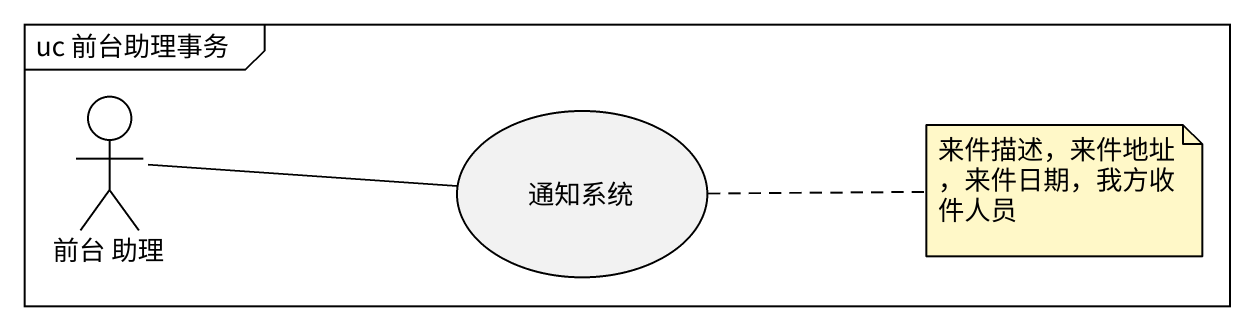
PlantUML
@startuml
mainframe uc 前台助理事务
actor "前台 助理" as 前台_助理
usecase 通知系统
前台_助理 -right- 通知系统
note right of 通知系统 : 来件描述，来件地址，来件日期，我方收件人员
@enduml
